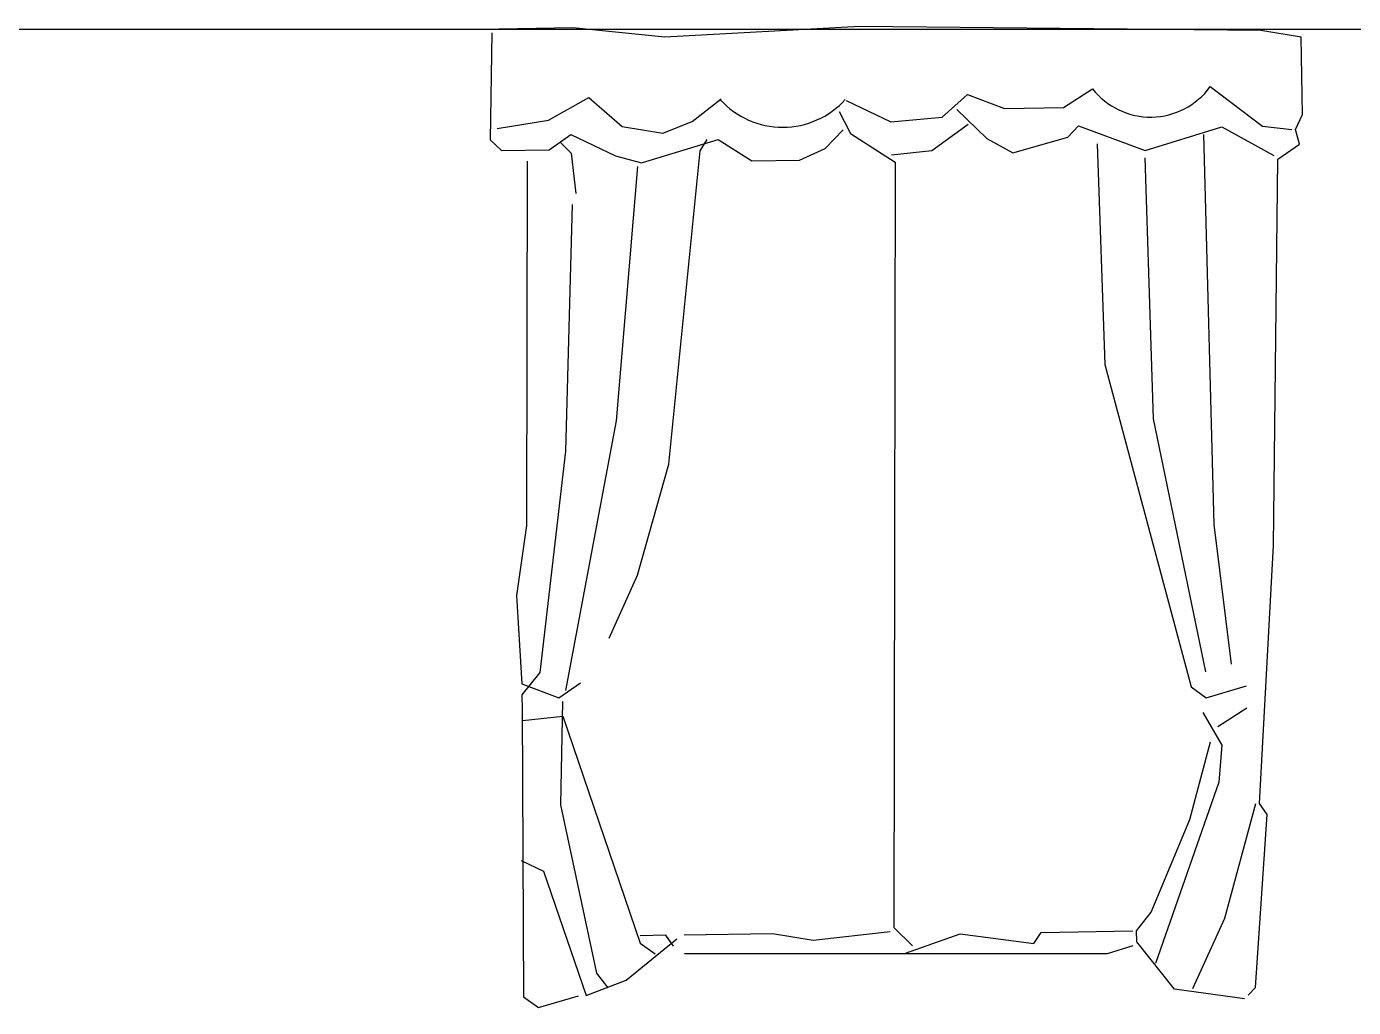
# Model space of a CAD drawing. Header units: inches. Extents: x 3.4 to 45.9, y 7.2 to 32.
# Drawn here: x 34.22 to 35.988, y 26.259 to 27.566 of the extents above; entities that cross this region are included whole.
import ezdxf

# ---------------------------------------------------------------- set-up
doc = ezdxf.new("R2010")
doc.units = ezdxf.units.IN
doc.header["$MEASUREMENT"] = 0
doc.layers.add('02', color=2, linetype='Continuous')
doc.layers.add('4', color=4, linetype='Continuous')

msp = doc.modelspace()

# ---------------------------------------------------------------- linework, layer by layer
at = {"layer": '02'}
for p, q in [((35.6015, 27.4578), (35.6402, 27.483)), ((35.797, 27.4858), (35.8666, 27.433)), ((34.9155, 27.441), (34.9689, 27.4713)), ((34.9689, 27.4713), (35.0137, 27.4329)), ((35.1067, 27.4394), (35.1454, 27.4695)), ((35.3121, 27.4675), (35.3714, 27.4391)), ((35.4399, 27.4452), (35.4737, 27.4752)), ((35.4737, 27.4752), (35.5231, 27.4565)), ((35.3026, 27.4526), (35.3178, 27.4235)), ((35.3714, 27.4391), (35.4399, 27.4452)), ((35.4594, 27.4553), (35.4993, 27.4168)), ((35.5231, 27.4565), (35.6015, 27.4578)), ((35.0137, 27.4329), (35.0678, 27.424)), ((35.0678, 27.424), (35.1067, 27.4394)), ((35.2838, 27.4033), (35.3079, 27.4282)), ((35.3178, 27.4235), (35.3773, 27.3853)), ((35.426, 27.4008), (35.4744, 27.436)), ((35.6071, 27.4187), (35.6215, 27.4337)), ((35.6215, 27.4337), (35.7103, 27.4009)), ((35.7103, 27.4009), (35.8127, 27.4321)), ((35.8127, 27.4321), (35.882, 27.3941)), ((35.8666, 27.433), (35.9059, 27.4288)), ((34.9162, 27.4018), (34.9453, 27.4219)), ((34.9308, 27.4118), (34.9457, 27.3974)), ((34.9453, 27.4219), (35.0046, 27.3935)), ((35.0391, 27.3843), (35.1415, 27.4155)), ((35.1172, 27.4004), (35.1268, 27.4152)), ((35.1415, 27.4155), (35.1861, 27.3869)), ((35.4993, 27.4168), (35.5339, 27.3978)), ((35.5339, 27.3978), (35.6071, 27.4187)), ((35.6464, 27.4096), (35.6565, 27.1157)), ((35.8023, 26.9026), (35.7884, 27.4219)), ((35.887, 27.3893), (35.916, 27.4094)), ((34.9457, 27.3974), (34.9516, 27.3436)), ((35.0046, 27.3935), (35.0391, 27.3843)), ((35.0755, 26.983), (35.1172, 27.4004)), ((35.1861, 27.3869), (35.2498, 27.388)), ((35.2498, 27.388), (35.2838, 27.4033)), ((35.3722, 27.395), (35.426, 27.4008)), ((35.7214, 27.0433), (35.7105, 27.3911)), ((35.0059, 27.0406), (35.0343, 27.3793)), ((34.9469, 27.3288), (34.9379, 27.0002)), ((35.6565, 27.1157), (35.7718, 26.6864)), ((34.9386, 26.6816), (35.0059, 27.0406)), ((35.791, 26.7063), (35.7214, 27.0433)), ((34.9379, 27.0002), (34.9039, 26.7055)), ((35.034, 26.8352), (35.0755, 26.983)), ((35.8252, 26.7167), (35.8023, 26.9026)), ((34.9962, 26.7512), (35.034, 26.8352)), ((34.9039, 26.7055), (34.8799, 26.6757)), ((34.8796, 26.6904), (34.929, 26.6716)), ((34.929, 26.6716), (34.958, 26.6918)), ((35.7718, 26.6864), (35.7916, 26.672)), ((35.7916, 26.672), (35.8453, 26.6876)), ((34.8799, 26.6757), (34.8802, 26.6561)), ((34.934, 26.6668), (34.9315, 26.5295)), ((34.8805, 26.6414), (34.9343, 26.6472)), ((34.9343, 26.6472), (35.0376, 26.3451)), ((35.7871, 26.6523), (35.8124, 26.6086)), ((35.8458, 26.6582), (35.807, 26.6331)), ((35.77, 26.5099), (35.7976, 26.6133)), ((35.8124, 26.6086), (35.8083, 26.5596)), ((35.8083, 26.5596), (35.7243, 26.3179)), ((34.9315, 26.5295), (34.9795, 26.3049)), ((35.8164, 26.3783), (35.8578, 26.531)), ((35.7182, 26.3864), (35.77, 26.5099)), ((34.8788, 26.4551), (34.9085, 26.4409)), ((34.9085, 26.4409), (34.9653, 26.2753)), ((35.699, 26.3616), (35.7182, 26.3864)), ((35.3755, 26.3657), (35.4004, 26.3417)), ((35.7739, 26.2845), (35.8164, 26.3783)), ((35.0717, 26.3555), (35.0374, 26.3549)), ((35.0376, 26.3451), (35.0575, 26.3308)), ((35.0818, 26.341), (35.0717, 26.3555)), ((35.0962, 26.356), (35.2138, 26.358)), ((35.2138, 26.358), (35.2679, 26.3492)), ((35.2679, 26.3492), (35.3706, 26.3608)), ((35.3908, 26.3317), (35.4638, 26.3575)), ((35.4638, 26.3575), (35.5621, 26.3445)), ((35.5621, 26.3445), (35.5716, 26.3594))]:
    msp.add_line(p, q, dxfattribs=at)
for centre, radius, start, end in [((35.7176, 27.5432), 0.098, 217.8699, 324.1301), ((35.2274, 27.5444), 0.1127, 222.4237, 317.7357)]:
    msp.add_arc(centre, radius, start, end, dxfattribs=at)
at = {"layer": '4'}
for p, q in [((34.9477, 27.5641), (34.8497, 27.5623)), ((35.0705, 27.5515), (34.9477, 27.5641)), ((35.33, 27.5658), (35.0705, 27.5515)), ((35.8644, 27.5604), (35.33, 27.5658)), ((25.2032, 27.5622), (45.5294, 27.5622)), ((34.84, 27.5573), (34.8376, 27.4151)), ((35.9184, 27.5516), (35.8644, 27.5604)), ((35.9202, 27.4487), (35.9184, 27.5516)), ((34.8471, 27.43), (34.9155, 27.441)), ((35.9108, 27.4289), (35.9202, 27.4487)), ((35.916, 27.4094), (35.9108, 27.4289)), ((34.8376, 27.4151), (34.8525, 27.4006)), ((34.8525, 27.4006), (34.9162, 27.4018)), ((35.8812, 26.8745), (35.887, 27.3893)), ((34.8871, 27.3865), (34.8858, 26.9013)), ((35.3773, 27.3853), (35.3755, 26.3657)), ((34.8858, 26.9013), (34.8727, 26.8079)), ((35.8627, 26.5311), (35.8812, 26.8745)), ((34.8727, 26.8079), (34.8796, 26.6904)), ((34.8802, 26.6561), (34.882, 26.2738)), ((35.8728, 26.5166), (35.8627, 26.5311)), ((35.8572, 26.2859), (35.8728, 26.5166)), ((35.0189, 26.2958), (35.0865, 26.3509)), ((35.5716, 26.3594), (35.6941, 26.3615)), ((35.6993, 26.3469), (35.699, 26.3616)), ((35.7494, 26.284), (35.6993, 26.3469)), ((35.0967, 26.3315), (35.6603, 26.3315)), ((35.6603, 26.3315), (35.6945, 26.3419)), ((34.9653, 26.2753), (35.0189, 26.2958)), ((34.9795, 26.3049), (34.9945, 26.2856)), ((34.882, 26.2738), (34.9019, 26.2594)), ((34.9019, 26.2594), (34.9555, 26.2751)), ((35.8428, 26.271), (35.7494, 26.284)), ((35.8476, 26.2759), (35.8572, 26.2859))]:
    msp.add_line(p, q, dxfattribs=at)

doc.saveas('drawing.dxf')
